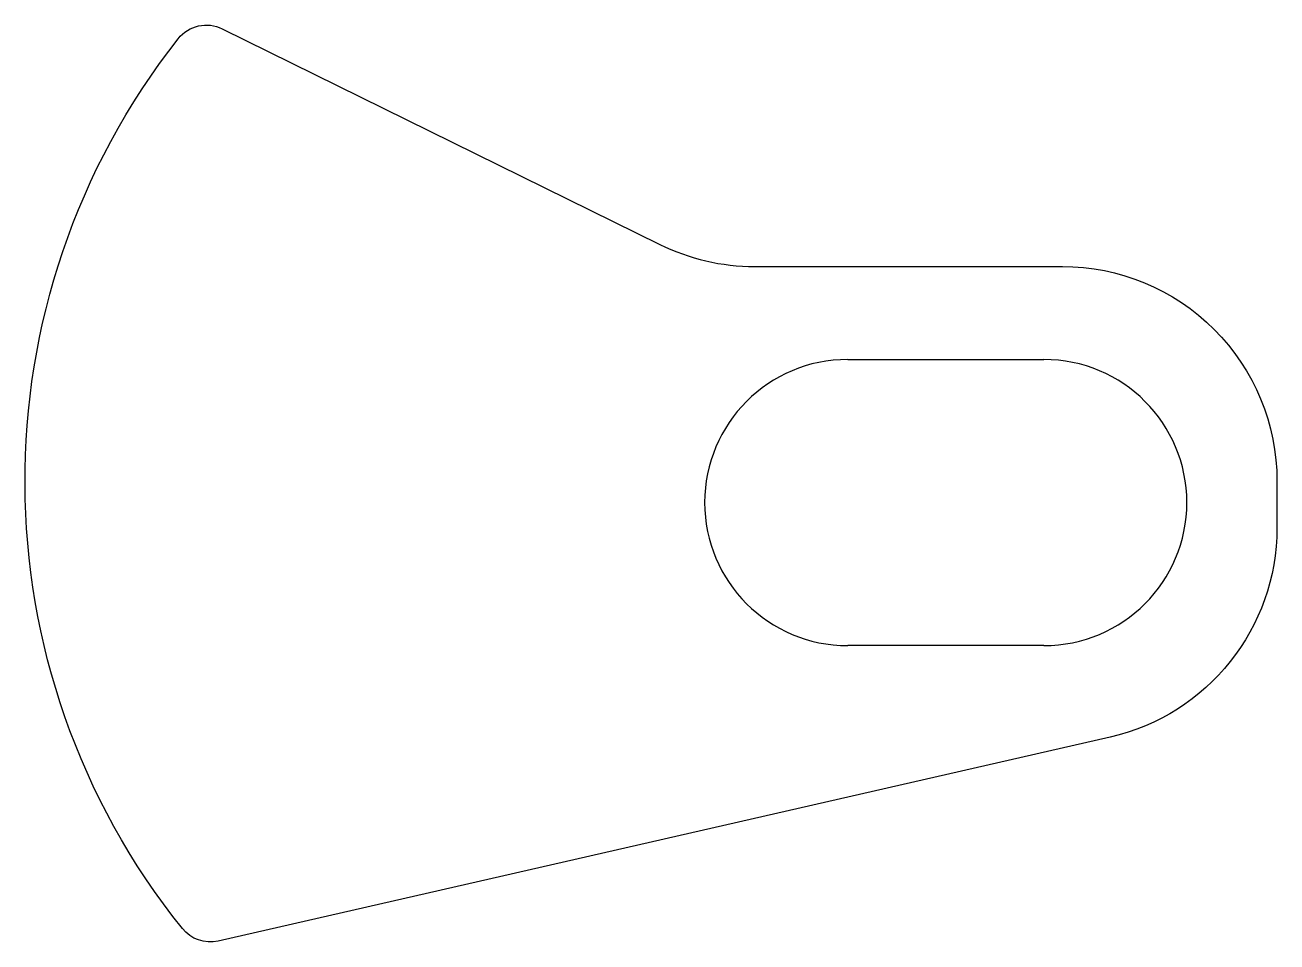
# Model space of a CAD drawing. Header units: millimetres. Extents: x -15 to 160, y -64 to 64.
import ezdxf

# ---------------------------------------------------------------- set-up
doc = ezdxf.new("R2010")
doc.units = ezdxf.units.MM
doc.layers.get('0').update_dxf_attribs({"linetype": 'CONTINUOUS'})

msp = doc.modelspace()

# ---------------------------------------------------------------- linework, layer by layer
for p, q in [((100, 17), (127.41, 17)), ((127.41, -23), (100, -23))]:
    msp.add_line(p, q)
msp.add_lwpolyline([(12.01, -64.31, -0.287467), (6.99, -62.57, -0.34893), (6.42, 61.85, -0.354285), (12.56, 63.25), (73.73, 33.09, 0.115012), (86.99, 30), (130, 30, -0.414214), (160, 0), (160, -6.55, -0.34978), (136.69, -35.79)], format="xyb", close=True)
for centre, start, end in [((100, -3), 90, 270), ((127.41, -3), -90, 90)]:
    msp.add_arc(centre, 20, start, end)

doc.saveas('drawing.dxf')
